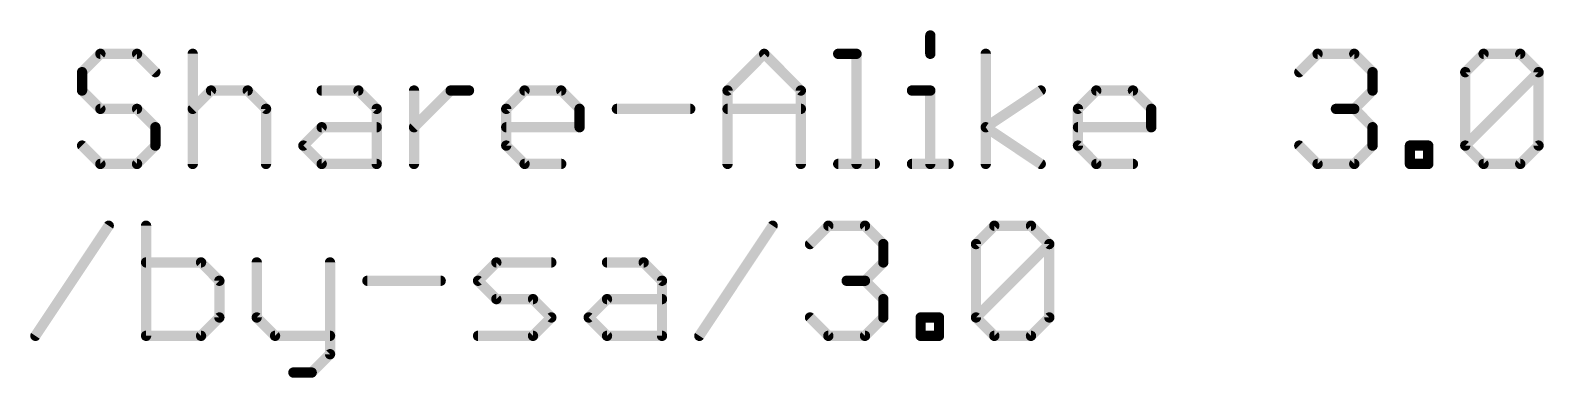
# Model space of a CAD drawing. Extents: x -74 to 33, y -13 to 31.
# Drawn here: x -1.5 to 20.89, y -10.7 to -5.57 of the extents above; entities that cross this region are included whole.
import ezdxf

# ---------------------------------------------------------------- set-up
doc = ezdxf.new("R2010")
doc.units = 0
doc.layers.add('27', color=253, linetype='CONTINUOUS')

msp = doc.modelspace()

# ---------------------------------------------------------------- linework, layer by layer
at = {"layer": '27', "const_width": 0.1524}
for points in [[(11.8195, -5.6456), (11.8195, -5.9168)], [(-0.4592, -5.9168), (-0.7303, -6.188)], [(0.0831, -5.9168), (-0.4592, -5.9168)], [(0.3543, -6.188), (0.0831, -5.9168)], [(0.9068, -5.9168), (0.9068, -7.5438)], [(8.8197, -6.4591), (9.3621, -5.9168)], [(9.3621, -5.9168), (9.9044, -6.4591)], [(10.4569, -5.9168), (10.728, -5.9168)], [(10.728, -5.9168), (10.728, -7.5438)], [(12.6398, -7.5438), (12.6398, -5.9168)], [(17.2784, -6.188), (17.5495, -5.9168)], [(17.5495, -5.9168), (18.0919, -5.9168)], [(18.0919, -5.9168), (18.363, -6.188)], [(19.7341, -6.188), (20.0053, -5.9168)], [(20.0053, -5.9168), (20.5476, -5.9168)], [(20.5476, -5.9168), (20.8188, -6.188)], [(-0.7303, -6.188), (-0.7303, -6.4591)], [(18.363, -6.188), (18.363, -6.4591)], [(19.7341, -7.2726), (19.7341, -6.188)], [(19.7341, -7.2726), (20.8188, -6.188)], [(20.8188, -6.188), (20.8188, -7.2726)], [(-0.7303, -6.4591), (-0.4592, -6.7303)], [(0.9068, -6.7303), (1.178, -6.4591)], [(1.178, -6.4591), (1.7203, -6.4591)], [(1.7203, -6.4591), (1.9915, -6.7303)], [(2.8151, -6.4591), (3.3575, -6.4591)], [(3.3575, -6.4591), (3.6286, -6.7303)], [(4.1811, -7.5438), (4.1811, -6.4591)], [(4.1811, -7.0015), (4.7235, -6.4591)], [(4.7235, -6.4591), (4.9946, -6.4591)], [(5.5454, -6.7303), (5.8166, -6.4591)], [(5.8166, -6.4591), (6.3589, -6.4591)], [(6.3589, -6.4591), (6.6301, -6.7303)], [(8.8197, -7.5438), (8.8197, -6.4591)], [(9.9044, -6.4591), (9.9044, -7.5438)], [(11.5483, -6.4591), (11.8195, -6.4591)], [(11.8195, -6.4591), (11.8195, -7.5438)], [(12.6398, -7.0015), (13.4533, -6.4591)], [(14.0041, -6.7303), (14.2752, -6.4591)], [(14.2752, -6.4591), (14.8176, -6.4591)], [(14.8176, -6.4591), (15.0887, -6.7303)], [(18.363, -6.4591), (18.0919, -6.7303)], [(-0.4592, -6.7303), (0.0831, -6.7303)], [(0.0831, -6.7303), (0.3543, -7.0015)], [(1.9915, -6.7303), (1.9915, -7.5438)], [(3.6286, -6.7303), (3.6286, -7.5438)], [(5.5454, -7.2726), (5.5454, -6.7303)], [(6.6301, -6.7303), (6.6301, -7.0015)], [(7.1826, -6.7303), (8.2672, -6.7303)], [(8.8197, -6.7303), (9.9044, -6.7303)], [(14.0041, -7.2726), (14.0041, -6.7303)], [(15.0887, -6.7303), (15.0887, -7.0015)], [(18.0919, -6.7303), (17.8207, -6.7303)], [(18.0919, -6.7303), (18.363, -7.0015)], [(0.3543, -7.0015), (0.3543, -7.2726)], [(2.544, -7.2726), (2.8151, -7.0015)], [(2.8151, -7.0015), (3.6286, -7.0015)], [(6.6301, -7.0015), (5.5454, -7.0015)], [(13.4533, -7.5438), (12.6398, -7.0015)], [(15.0887, -7.0015), (14.0041, -7.0015)], [(18.363, -7.0015), (18.363, -7.2726)], [(-0.4592, -7.5438), (-0.7303, -7.2726)], [(0.3543, -7.2726), (0.0831, -7.5438)], [(2.8151, -7.5438), (2.544, -7.2726)], [(5.8166, -7.5438), (5.5454, -7.2726)], [(14.2752, -7.5438), (14.0041, -7.2726)], [(17.5495, -7.5438), (17.2784, -7.2726)], [(18.363, -7.2726), (18.0919, -7.5438)], [(18.9155, -7.5438), (18.9155, -7.2726)], [(18.9155, -7.2726), (19.1867, -7.2726)], [(19.1867, -7.2726), (19.1867, -7.5438)], [(20.0053, -7.5438), (19.7341, -7.2726)], [(20.8188, -7.2726), (20.5476, -7.5438)], [(0.0831, -7.5438), (-0.4592, -7.5438)], [(3.6286, -7.5438), (2.8151, -7.5438)], [(6.3589, -7.5438), (5.8166, -7.5438)], [(10.4569, -7.5438), (10.9992, -7.5438)], [(11.5483, -7.5438), (12.0907, -7.5438)], [(14.8176, -7.5438), (14.2752, -7.5438)], [(18.0919, -7.5438), (17.5495, -7.5438)], [(19.1867, -7.5438), (18.9155, -7.5438)], [(20.5476, -7.5438), (20.0053, -7.5438)], [(-1.4205, -10.0838), (-0.3359, -8.4568)], [(0.2166, -8.4568), (0.2166, -10.0838)], [(8.4024, -10.0838), (9.4871, -8.4568)], [(10.0396, -8.728), (10.3107, -8.4568)], [(10.3107, -8.4568), (10.8531, -8.4568)], [(10.8531, -8.4568), (11.1242, -8.728)], [(12.4953, -8.728), (12.7665, -8.4568)], [(12.7665, -8.4568), (13.3088, -8.4568)], [(13.3088, -8.4568), (13.58, -8.728)], [(11.1242, -8.728), (11.1242, -8.9991)], [(12.4953, -9.8126), (12.4953, -8.728)], [(12.4953, -9.8126), (13.58, -8.728)], [(13.58, -8.728), (13.58, -9.8126)], [(1.0301, -8.9991), (0.2166, -8.9991)], [(1.3013, -9.2703), (1.0301, -8.9991)], [(1.8538, -8.9991), (1.8538, -9.8126)], [(2.9385, -8.9991), (2.9385, -10.355)], [(5.1281, -9.2703), (5.3993, -8.9991)], [(5.3993, -8.9991), (6.2128, -8.9991)], [(7.0364, -8.9991), (7.5788, -8.9991)], [(7.5788, -8.9991), (7.8499, -9.2703)], [(11.1242, -8.9991), (10.8531, -9.2703)], [(1.3013, -9.8126), (1.3013, -9.2703)], [(3.491, -9.2703), (4.5756, -9.2703)], [(5.3993, -9.5415), (5.1281, -9.2703)], [(7.8499, -9.2703), (7.8499, -10.0838)], [(10.8531, -9.2703), (10.5819, -9.2703)], [(10.8531, -9.2703), (11.1242, -9.5415)], [(5.9416, -9.5415), (5.3993, -9.5415)], [(6.2128, -9.8126), (5.9416, -9.5415)], [(6.7653, -9.8126), (7.0364, -9.5415)], [(7.0364, -9.5415), (7.8499, -9.5415)], [(11.1242, -9.5415), (11.1242, -9.8126)], [(1.0301, -10.0838), (1.3013, -9.8126)], [(1.8538, -9.8126), (2.125, -10.0838)], [(5.9416, -10.0838), (6.2128, -9.8126)], [(7.0364, -10.0838), (6.7653, -9.8126)], [(10.3107, -10.0838), (10.0396, -9.8126)], [(11.1242, -9.8126), (10.8531, -10.0838)], [(11.6767, -10.0838), (11.6767, -9.8126)], [(11.6767, -9.8126), (11.9479, -9.8126)], [(11.9479, -9.8126), (11.9479, -10.0838)], [(12.7665, -10.0838), (12.4953, -9.8126)], [(13.58, -9.8126), (13.3088, -10.0838)], [(0.2166, -10.0838), (1.0301, -10.0838)], [(2.125, -10.0838), (2.9385, -10.0838)], [(5.1281, -10.0838), (5.9416, -10.0838)], [(7.8499, -10.0838), (7.0364, -10.0838)], [(10.8531, -10.0838), (10.3107, -10.0838)], [(11.9479, -10.0838), (11.6767, -10.0838)], [(13.3088, -10.0838), (12.7665, -10.0838)], [(2.9385, -10.355), (2.6673, -10.6261)], [(2.6673, -10.6261), (2.3961, -10.6261)]]:
    msp.add_lwpolyline(points, dxfattribs=at)
at = {"layer": '27', "const_width": 0.0762}
for points in [[(11.8576, -5.6456, 1), (11.7814, -5.6456)], [(-0.4592, -5.8787, 1), (-0.4592, -5.9549)], [(-0.4322, -5.9438, 1), (-0.4861, -5.8899)], [(0.1101, -5.8899, 1), (0.0562, -5.9438)], [(0.0831, -5.9549, 1), (0.0831, -5.8787)], [(0.9449, -5.9168, 1), (0.8687, -5.9168)], [(9.389, -5.8899, 1), (9.3351, -5.9438)], [(9.389, -5.9438, 1), (9.3351, -5.8899)], [(10.4569, -5.8787, 1), (10.4569, -5.9549)], [(10.7661, -5.9168, 1), (10.6899, -5.9168)], [(10.728, -5.9549, 1), (10.728, -5.8787)], [(11.7814, -5.9168, 1), (11.8576, -5.9168)], [(12.6779, -5.9168, 1), (12.6017, -5.9168)], [(17.5495, -5.8787, 1), (17.5495, -5.9549)], [(17.5765, -5.9438, 1), (17.5226, -5.8899)], [(18.1188, -5.8899, 1), (18.0649, -5.9438)], [(18.0919, -5.9549, 1), (18.0919, -5.8787)], [(20.0053, -5.8787, 1), (20.0053, -5.9549)], [(20.0322, -5.9438, 1), (19.9783, -5.8899)], [(20.5745, -5.8899, 1), (20.5207, -5.9438)], [(20.5476, -5.9549, 1), (20.5476, -5.8787)], [(-0.7573, -6.161, 1), (-0.7034, -6.2149)], [(-0.6922, -6.188, 1), (-0.7684, -6.188)], [(0.3274, -6.2149, 1), (0.3813, -6.161)], [(17.2514, -6.161, 1), (17.3053, -6.2149)], [(18.4011, -6.188, 1), (18.3249, -6.188)], [(18.3361, -6.2149, 1), (18.39, -6.161)], [(19.7722, -6.188, 1), (19.696, -6.188)], [(19.7072, -6.161, 1), (19.761, -6.2149)], [(20.8569, -6.188, 1), (20.7807, -6.188)], [(20.8457, -6.2149, 1), (20.7918, -6.161)], [(20.7918, -6.2149, 1), (20.8457, -6.161)], [(-0.7034, -6.4322, 1), (-0.7573, -6.4861)], [(-0.7684, -6.4591, 1), (-0.6922, -6.4591)], [(1.178, -6.421, 1), (1.178, -6.4972)], [(1.2049, -6.4861, 1), (1.151, -6.4322)], [(1.7472, -6.4322, 1), (1.6934, -6.4861)], [(1.7203, -6.4972, 1), (1.7203, -6.421)], [(2.8151, -6.421, 1), (2.8151, -6.4972)], [(3.3844, -6.4322, 1), (3.3305, -6.4861)], [(3.3575, -6.4972, 1), (3.3575, -6.421)], [(4.2192, -6.4591, 1), (4.143, -6.4591)], [(4.7235, -6.421, 1), (4.7235, -6.4972)], [(4.7504, -6.4861, 1), (4.6965, -6.4322)], [(4.9946, -6.4972, 1), (4.9946, -6.421)], [(5.8166, -6.421, 1), (5.8166, -6.4972)], [(5.8435, -6.4861, 1), (5.7896, -6.4322)], [(6.3859, -6.4322, 1), (6.332, -6.4861)], [(6.3589, -6.4972, 1), (6.3589, -6.421)], [(8.8578, -6.4591, 1), (8.7816, -6.4591)], [(8.7928, -6.4322, 1), (8.8467, -6.4861)], [(9.9425, -6.4591, 1), (9.8663, -6.4591)], [(9.8774, -6.4861, 1), (9.9313, -6.4322)], [(11.5483, -6.421, 1), (11.5483, -6.4972)], [(11.8576, -6.4591, 1), (11.7814, -6.4591)], [(11.8195, -6.4972, 1), (11.8195, -6.421)], [(13.4744, -6.4908, 1), (13.4321, -6.4274)], [(14.2752, -6.421, 1), (14.2752, -6.4972)], [(14.3022, -6.4861, 1), (14.2483, -6.4322)], [(14.8445, -6.4322, 1), (14.7906, -6.4861)], [(14.8176, -6.4972, 1), (14.8176, -6.421)], [(18.3249, -6.4591, 1), (18.4011, -6.4591)], [(18.39, -6.4861, 1), (18.3361, -6.4322)], [(-0.4592, -6.6922, 1), (-0.4592, -6.7684)], [(-0.4861, -6.7572, 1), (-0.4322, -6.7034)], [(0.1101, -6.7034, 1), (0.0562, -6.7572)], [(0.0831, -6.7684, 1), (0.0831, -6.6922)], [(0.8799, -6.7034, 1), (0.9338, -6.7572)], [(2.0296, -6.7303, 1), (1.9534, -6.7303)], [(1.9645, -6.7572, 1), (2.0184, -6.7034)], [(3.6667, -6.7303, 1), (3.5905, -6.7303)], [(3.6017, -6.7572, 1), (3.6556, -6.7034)], [(5.5835, -6.7303, 1), (5.5073, -6.7303)], [(5.5185, -6.7034, 1), (5.5724, -6.7572)], [(6.6682, -6.7303, 1), (6.592, -6.7303)], [(6.6031, -6.7572, 1), (6.657, -6.7034)], [(7.1826, -6.6922, 1), (7.1826, -6.7684)], [(8.2672, -6.7684, 1), (8.2672, -6.6922)], [(8.8197, -6.6922, 1), (8.8197, -6.7684)], [(9.9044, -6.7684, 1), (9.9044, -6.6922)], [(14.0422, -6.7303, 1), (13.966, -6.7303)], [(13.9771, -6.7034, 1), (14.031, -6.7572)], [(15.1268, -6.7303, 1), (15.0506, -6.7303)], [(15.0618, -6.7572, 1), (15.1157, -6.7034)], [(17.8207, -6.6922, 1), (17.8207, -6.7684)], [(18.1188, -6.7034, 1), (18.0649, -6.7572)], [(18.0649, -6.7034, 1), (18.1188, -6.7572)], [(18.0919, -6.7684, 1), (18.0919, -6.6922)], [(0.3924, -7.0015, 1), (0.3162, -7.0015)], [(0.3274, -7.0284, 1), (0.3813, -6.9745)], [(2.8151, -6.9634, 1), (2.8151, -7.0396)], [(2.8421, -7.0284, 1), (2.7882, -6.9745)], [(3.6286, -7.0396, 1), (3.6286, -6.9634)], [(4.1542, -6.9745, 1), (4.2081, -7.0284)], [(5.5454, -6.9634, 1), (5.5454, -7.0396)], [(6.6301, -7.0396, 1), (6.6301, -6.9634)], [(12.6609, -6.9698, 1), (12.6186, -7.0332)], [(12.6186, -6.9698, 1), (12.6609, -7.0332)], [(14.0041, -6.9634, 1), (14.0041, -7.0396)], [(15.0887, -7.0396, 1), (15.0887, -6.9634)], [(18.4011, -7.0015, 1), (18.3249, -7.0015)], [(18.3361, -7.0284, 1), (18.39, -6.9745)], [(6.592, -7.0015, 1), (6.6682, -7.0015)], [(15.0506, -7.0015, 1), (15.1268, -7.0015)], [(-0.7034, -7.2457, 1), (-0.7573, -7.2996)], [(0.3162, -7.2726, 1), (0.3924, -7.2726)], [(0.3813, -7.2996, 1), (0.3274, -7.2457)], [(2.5709, -7.2457, 1), (2.517, -7.2996)], [(2.517, -7.2457, 1), (2.5709, -7.2996)], [(5.5724, -7.2457, 1), (5.5185, -7.2996)], [(5.5073, -7.2726, 1), (5.5835, -7.2726)], [(14.031, -7.2457, 1), (13.9771, -7.2996)], [(13.966, -7.2726, 1), (14.0422, -7.2726)], [(17.3053, -7.2457, 1), (17.2514, -7.2996)], [(18.3249, -7.2726, 1), (18.4011, -7.2726)], [(18.39, -7.2996, 1), (18.3361, -7.2457)], [(18.9536, -7.2726, 1), (18.8774, -7.2726)], [(18.9155, -7.2345, 1), (18.9155, -7.3107)], [(19.2248, -7.2726, 1), (19.1486, -7.2726)], [(19.1867, -7.3107, 1), (19.1867, -7.2345)], [(19.761, -7.2457, 1), (19.7072, -7.2996)], [(19.7072, -7.2457, 1), (19.761, -7.2996)], [(19.696, -7.2726, 1), (19.7722, -7.2726)], [(20.7807, -7.2726, 1), (20.8569, -7.2726)], [(20.8457, -7.2996, 1), (20.7918, -7.2457)], [(-0.4592, -7.5057, 1), (-0.4592, -7.5819)], [(-0.4861, -7.5707, 1), (-0.4322, -7.5169)], [(0.0562, -7.5169, 1), (0.1101, -7.5707)], [(0.0831, -7.5819, 1), (0.0831, -7.5057)], [(0.8687, -7.5438, 1), (0.9449, -7.5438)], [(1.9534, -7.5438, 1), (2.0296, -7.5438)], [(2.8151, -7.5057, 1), (2.8151, -7.5819)], [(2.7882, -7.5707, 1), (2.8421, -7.5169)], [(3.5905, -7.5438, 1), (3.6667, -7.5438)], [(3.6286, -7.5819, 1), (3.6286, -7.5057)], [(4.143, -7.5438, 1), (4.2192, -7.5438)], [(5.8166, -7.5057, 1), (5.8166, -7.5819)], [(5.7896, -7.5707, 1), (5.8435, -7.5169)], [(6.3589, -7.5819, 1), (6.3589, -7.5057)], [(8.7816, -7.5438, 1), (8.8578, -7.5438)], [(9.8663, -7.5438, 1), (9.9425, -7.5438)], [(10.4569, -7.5057, 1), (10.4569, -7.5819)], [(10.6899, -7.5438, 1), (10.7661, -7.5438)], [(10.9992, -7.5819, 1), (10.9992, -7.5057)], [(11.5483, -7.5057, 1), (11.5483, -7.5819)], [(11.7814, -7.5438, 1), (11.8576, -7.5438)], [(12.0907, -7.5819, 1), (12.0907, -7.5057)], [(12.6017, -7.5438, 1), (12.6779, -7.5438)], [(13.4321, -7.5755, 1), (13.4744, -7.5121)], [(14.2752, -7.5057, 1), (14.2752, -7.5819)], [(14.2483, -7.5707, 1), (14.3022, -7.5169)], [(14.8176, -7.5819, 1), (14.8176, -7.5057)], [(17.5495, -7.5057, 1), (17.5495, -7.5819)], [(17.5226, -7.5707, 1), (17.5765, -7.5169)], [(18.0649, -7.5169, 1), (18.1188, -7.5707)], [(18.0919, -7.5819, 1), (18.0919, -7.5057)], [(18.9155, -7.5057, 1), (18.9155, -7.5819)], [(18.8774, -7.5438, 1), (18.9536, -7.5438)], [(19.1486, -7.5438, 1), (19.2248, -7.5438)], [(19.1867, -7.5819, 1), (19.1867, -7.5057)], [(20.0053, -7.5057, 1), (20.0053, -7.5819)], [(19.9783, -7.5707, 1), (20.0322, -7.5169)], [(20.5207, -7.5169, 1), (20.5745, -7.5707)], [(20.5476, -7.5819, 1), (20.5476, -7.5057)], [(-0.3042, -8.4779, 1), (-0.3676, -8.4357)], [(0.2547, -8.4568, 1), (0.1785, -8.4568)], [(9.5188, -8.4779, 1), (9.4554, -8.4357)], [(10.3107, -8.4187, 1), (10.3107, -8.4949)], [(10.3377, -8.4838, 1), (10.2838, -8.4299)], [(10.88, -8.4299, 1), (10.8261, -8.4838)], [(10.8531, -8.4949, 1), (10.8531, -8.4187)], [(12.7665, -8.4187, 1), (12.7665, -8.4949)], [(12.7934, -8.4838, 1), (12.7395, -8.4299)], [(13.3357, -8.4299, 1), (13.2819, -8.4838)], [(13.3088, -8.4949, 1), (13.3088, -8.4187)], [(10.0126, -8.701, 1), (10.0665, -8.7549)], [(11.1623, -8.728, 1), (11.0861, -8.728)], [(11.0973, -8.7549, 1), (11.1512, -8.701)], [(12.5334, -8.728, 1), (12.4572, -8.728)], [(12.4684, -8.701, 1), (12.5223, -8.7549)], [(13.6181, -8.728, 1), (13.5419, -8.728)], [(13.6069, -8.7549, 1), (13.553, -8.701)], [(13.553, -8.7549, 1), (13.6069, -8.701)], [(0.2166, -8.961, 1), (0.2166, -9.0372)], [(1.0571, -8.9722, 1), (1.0032, -9.0261)], [(1.0301, -9.0372, 1), (1.0301, -8.961)], [(1.8919, -8.9991, 1), (1.8157, -8.9991)], [(2.9766, -8.9991, 1), (2.9004, -8.9991)], [(5.3993, -8.961, 1), (5.3993, -9.0372)], [(5.4262, -9.0261, 1), (5.3723, -8.9722)], [(6.2128, -9.0372, 1), (6.2128, -8.961)], [(7.0364, -8.961, 1), (7.0364, -9.0372)], [(7.6057, -8.9722, 1), (7.5518, -9.0261)], [(7.5788, -9.0372, 1), (7.5788, -8.961)], [(11.1512, -9.0261, 1), (11.0973, -8.9722)], [(11.0861, -8.9991, 1), (11.1623, -8.9991)], [(1.3394, -9.2703, 1), (1.2632, -9.2703)], [(1.2744, -9.2972, 1), (1.3282, -9.2434)], [(3.491, -9.2322, 1), (3.491, -9.3084)], [(4.5756, -9.3084, 1), (4.5756, -9.2322)], [(5.155, -9.2434, 1), (5.1012, -9.2972)], [(5.1012, -9.2434, 1), (5.155, -9.2972)], [(7.888, -9.2703, 1), (7.8118, -9.2703)], [(7.823, -9.2972, 1), (7.8769, -9.2434)], [(10.5819, -9.2322, 1), (10.5819, -9.3084)], [(10.88, -9.2434, 1), (10.8261, -9.2972)], [(10.8261, -9.2434, 1), (10.88, -9.2972)], [(10.8531, -9.3084, 1), (10.8531, -9.2322)], [(5.3993, -9.5034, 1), (5.3993, -9.5796)], [(5.3723, -9.5684, 1), (5.4262, -9.5145)], [(5.9685, -9.5145, 1), (5.9147, -9.5684)], [(5.9416, -9.5796, 1), (5.9416, -9.5034)], [(7.0364, -9.5034, 1), (7.0364, -9.5796)], [(7.0634, -9.5684, 1), (7.0095, -9.5145)], [(7.8499, -9.5796, 1), (7.8499, -9.5034)], [(11.1623, -9.5415, 1), (11.0861, -9.5415)], [(11.0973, -9.5684, 1), (11.1512, -9.5145)], [(1.2632, -9.8126, 1), (1.3394, -9.8126)], [(1.3282, -9.8396, 1), (1.2744, -9.7857)], [(1.8807, -9.7857, 1), (1.8269, -9.8396)], [(1.8157, -9.8126, 1), (1.8919, -9.8126)], [(6.2397, -9.8396, 1), (6.1858, -9.7857)], [(6.1858, -9.8396, 1), (6.2397, -9.7857)], [(6.7922, -9.7857, 1), (6.7383, -9.8396)], [(6.7383, -9.7857, 1), (6.7922, -9.8396)], [(10.0665, -9.7857, 1), (10.0126, -9.8396)], [(11.0861, -9.8126, 1), (11.1623, -9.8126)], [(11.1512, -9.8396, 1), (11.0973, -9.7857)], [(11.7148, -9.8126, 1), (11.6386, -9.8126)], [(11.6767, -9.7745, 1), (11.6767, -9.8507)], [(11.986, -9.8126, 1), (11.9098, -9.8126)], [(11.9479, -9.8507, 1), (11.9479, -9.7745)], [(12.5223, -9.7857, 1), (12.4684, -9.8396)], [(12.4684, -9.7857, 1), (12.5223, -9.8396)], [(12.4572, -9.8126, 1), (12.5334, -9.8126)], [(13.5419, -9.8126, 1), (13.6181, -9.8126)], [(13.6069, -9.8396, 1), (13.553, -9.7857)], [(-1.4522, -10.0627, 1), (-1.3888, -10.1049)], [(0.2166, -10.0457, 1), (0.2166, -10.1219)], [(0.1785, -10.0838, 1), (0.2547, -10.0838)], [(1.0032, -10.0569, 1), (1.0571, -10.1107)], [(1.0301, -10.1219, 1), (1.0301, -10.0457)], [(2.125, -10.0457, 1), (2.125, -10.1219)], [(2.098, -10.1107, 1), (2.1519, -10.0569)], [(2.9385, -10.1219, 1), (2.9385, -10.0457)], [(5.1281, -10.0457, 1), (5.1281, -10.1219)], [(5.9147, -10.0569, 1), (5.9685, -10.1107)], [(5.9416, -10.1219, 1), (5.9416, -10.0457)], [(7.0364, -10.0457, 1), (7.0364, -10.1219)], [(7.0095, -10.1107, 1), (7.0634, -10.0569)], [(7.8118, -10.0838, 1), (7.888, -10.0838)], [(7.8499, -10.1219, 1), (7.8499, -10.0457)], [(8.3707, -10.0627, 1), (8.4341, -10.1049)], [(10.3107, -10.0457, 1), (10.3107, -10.1219)], [(10.2838, -10.1107, 1), (10.3377, -10.0569)], [(10.8261, -10.0569, 1), (10.88, -10.1107)], [(10.8531, -10.1219, 1), (10.8531, -10.0457)], [(11.6767, -10.0457, 1), (11.6767, -10.1219)], [(11.6386, -10.0838, 1), (11.7148, -10.0838)], [(11.9098, -10.0838, 1), (11.986, -10.0838)], [(11.9479, -10.1219, 1), (11.9479, -10.0457)], [(12.7665, -10.0457, 1), (12.7665, -10.1219)], [(12.7395, -10.1107, 1), (12.7934, -10.0569)], [(13.2819, -10.0569, 1), (13.3357, -10.1107)], [(13.3088, -10.1219, 1), (13.3088, -10.0457)], [(2.9654, -10.3819, 1), (2.9115, -10.328)], [(2.9004, -10.355, 1), (2.9766, -10.355)], [(2.3961, -10.588, 1), (2.3961, -10.6642)], [(2.6403, -10.5992, 1), (2.6942, -10.6531)], [(2.6673, -10.6642, 1), (2.6673, -10.588)]]:
    msp.add_lwpolyline(points, format="xyb", dxfattribs=at)

doc.saveas('drawing.dxf')
